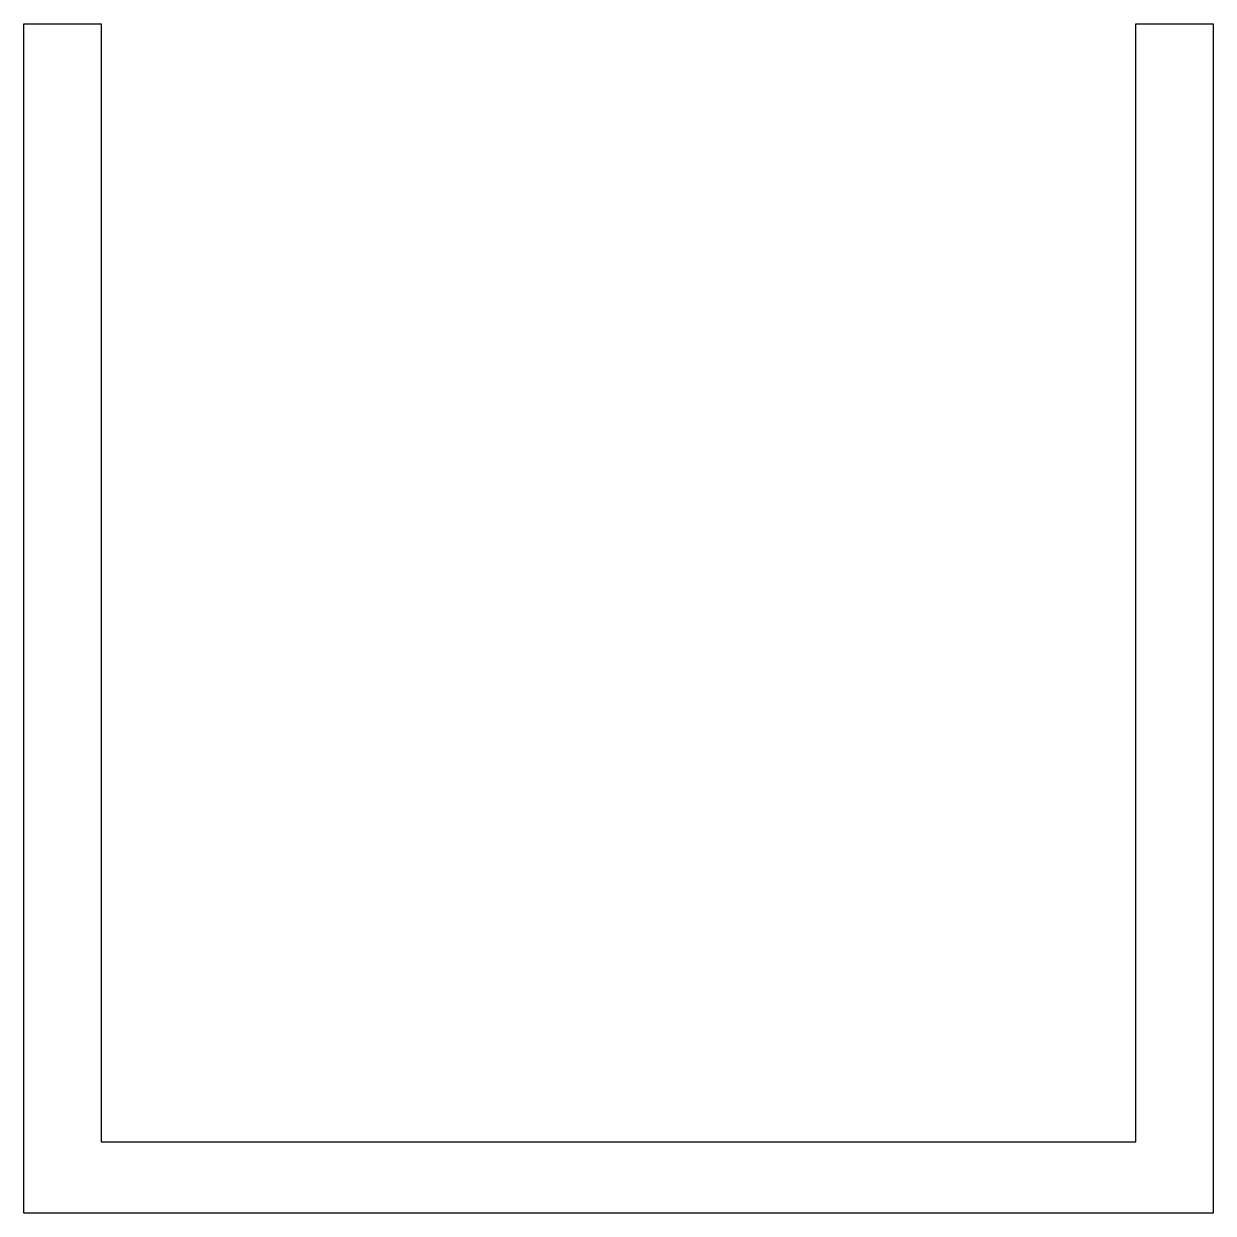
# Model space of a CAD drawing. Extents: x 248.7 to 268.7, y 238.5 to 258.5.
import ezdxf

# ---------------------------------------------------------------- set-up
doc = ezdxf.new("R2010")
doc.units = 0
doc.layers.add('ANA', color=220, linetype='CONTINUOUS')

msp = doc.modelspace()

# ---------------------------------------------------------------- linework, layer by layer
at = {"layer": 'ANA'}
msp.add_lwpolyline([(248.723, 258.483), (250.023, 258.483), (250.023, 239.683), (267.423, 239.683), (267.423, 258.483), (268.723, 258.483), (268.723, 238.483), (248.723, 238.483)], close=True, dxfattribs=at)

doc.saveas('drawing.dxf')
